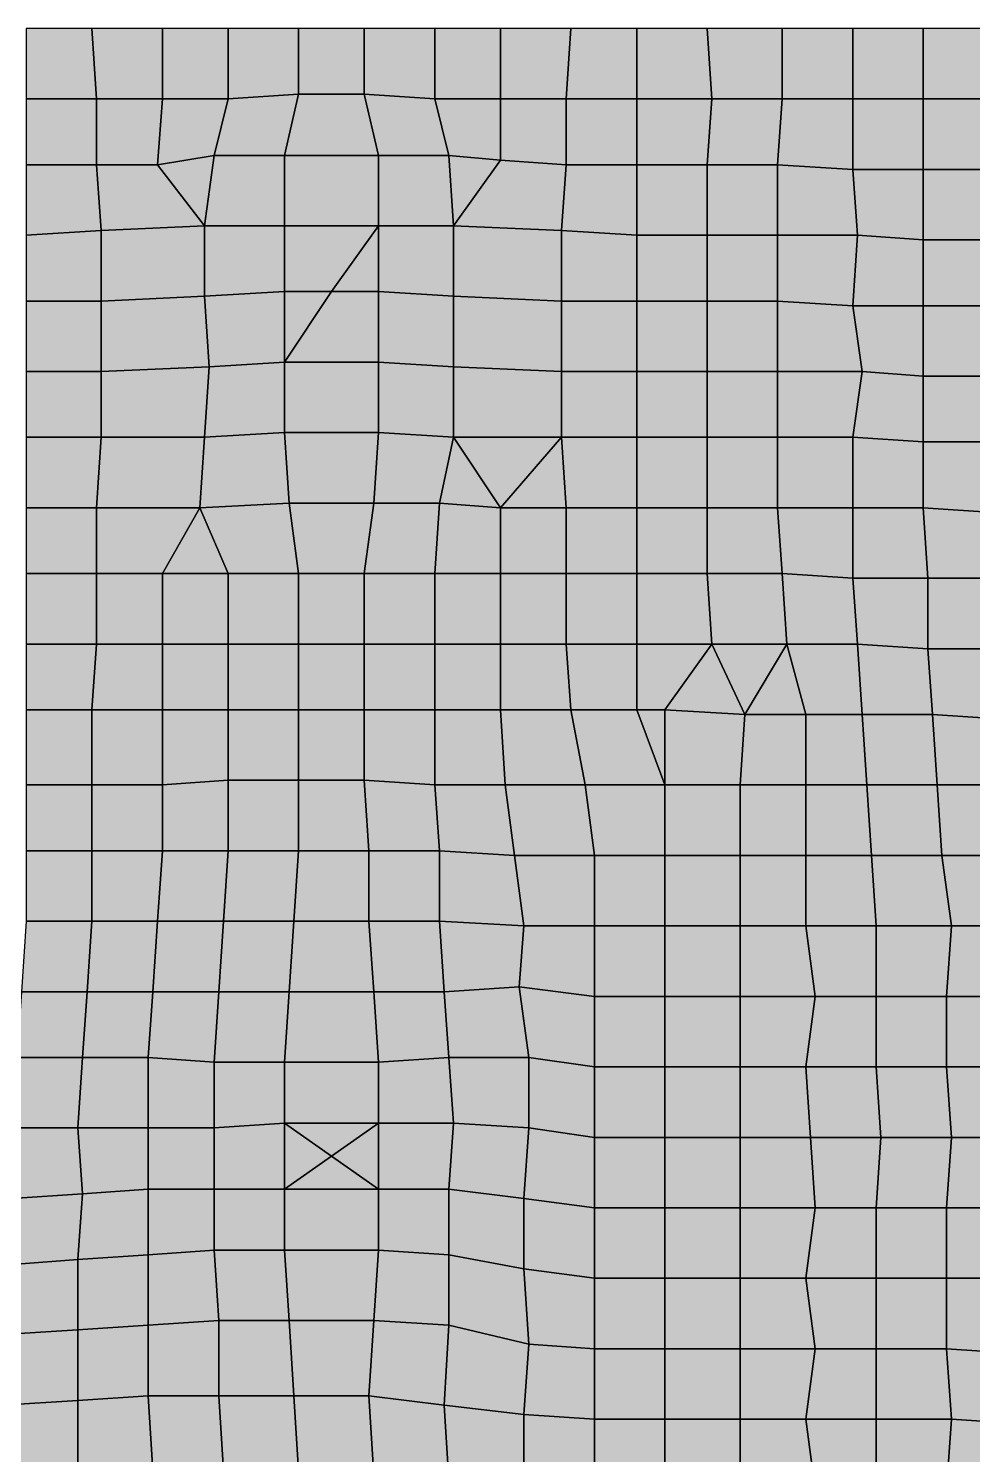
# Model space of a CAD drawing. Header units: metres. Extents: x -7480 to 79269, y -9100 to 45880.
# Drawn here: x 23930 to 27950, y 37970 to 44040 of the extents above; entities that cross this region are included whole.
import ezdxf

# ---------------------------------------------------------------- set-up
doc = ezdxf.new("R2010")
doc.units = ezdxf.units.M
doc.layers.add('COLOR_181', color=181, linetype='Continuous')

msp = doc.modelspace()

# ---------------------------------------------------------------- hatches: boundary and pattern name
at = {"layer": 'COLOR_181'}
for points in [[(23920, 43740), (24220, 43740), (24200, 44040), (23920, 44040)], [(24200, 44040), (24220, 43740), (24500, 43740), (24500, 44040)], [(24500, 43740), (24780, 43740), (24780, 44040), (24500, 44040)], [(24780, 43740), (25080, 43760), (25080, 44040), (24780, 44040)], [(25080, 43760), (25360, 43760), (25360, 44040), (25080, 44040)], [(25360, 43760), (25660, 43740), (25660, 44040), (25360, 44040)], [(25660, 43740), (25940, 43740), (25940, 44040), (25660, 44040)], [(25940, 43740), (26220, 43740), (26240, 44040), (25940, 44040)], [(26220, 43740), (26520, 43740), (26520, 44040), (26240, 44040)], [(26520, 43740), (26840, 43740), (26820, 44040), (26520, 44040)], [(26820, 44040), (26840, 43740), (27140, 43740), (27140, 44040)], [(27140, 43740), (27440, 43740), (27440, 44040), (27140, 44040)], [(27440, 43740), (27740, 43740), (27740, 44040), (27440, 44040)], [(27740, 43740), (28060, 43740), (28060, 44040), (27740, 44040)], [(23920, 43460), (24220, 43460), (24220, 43740), (23920, 43740)], [(24220, 43460), (24480, 43460), (24500, 43740), (24220, 43740)], [(24480, 43460), (24720, 43500), (24780, 43740), (24500, 43740)], [(24720, 43500), (25020, 43500), (25080, 43760), (24780, 43740)], [(25020, 43500), (25420, 43500), (25360, 43760), (25080, 43760)], [(25360, 43760), (25420, 43500), (25720, 43500), (25660, 43740)], [(25660, 43740), (25720, 43500), (25940, 43480), (25940, 43740)], [(25940, 43480), (26220, 43460), (26220, 43740), (25940, 43740)], [(26220, 43460), (26520, 43460), (26520, 43740), (26220, 43740)], [(26520, 43460), (26820, 43460), (26840, 43740), (26520, 43740)], [(26820, 43460), (27120, 43460), (27140, 43740), (26840, 43740)], [(27120, 43460), (27440, 43440), (27440, 43740), (27140, 43740)], [(27440, 43440), (27740, 43440), (27740, 43740), (27440, 43740)], [(27740, 43440), (28060, 43440), (28060, 43740), (27740, 43740)], [(24480, 43460), (24680, 43200), (24720, 43500)], [(24680, 43200), (25020, 43200), (25020, 43500), (24720, 43500)], [(25020, 43200), (25420, 43200), (25420, 43500), (25020, 43500)], [(25420, 43200), (25740, 43200), (25720, 43500), (25420, 43500)], [(25720, 43500), (25740, 43200), (25940, 43480)], [(25740, 43200), (26200, 43180), (26220, 43460), (25940, 43480)], [(23920, 43160), (24240, 43180), (24220, 43460), (23920, 43460)], [(24220, 43460), (24240, 43180), (24680, 43200), (24480, 43460)], [(26200, 43180), (26520, 43160), (26520, 43460), (26220, 43460)], [(26520, 43160), (26820, 43160), (26820, 43460), (26520, 43460)], [(26820, 43160), (27120, 43160), (27120, 43460), (26820, 43460)], [(27120, 43160), (27460, 43160), (27440, 43440), (27120, 43460)], [(27440, 43440), (27460, 43160), (27740, 43140), (27740, 43440)], [(27740, 43140), (28040, 43140), (28060, 43440), (27740, 43440)], [(23920, 42880), (24240, 42880), (24240, 43180), (23920, 43160)], [(24240, 42880), (24680, 42900), (24680, 43200), (24240, 43180)], [(24680, 42900), (25020, 42920), (25020, 43200), (24680, 43200)], [(25020, 42920), (25220, 42920), (25420, 43200), (25020, 43200)], [(25220, 42920), (25420, 42920), (25420, 43200)], [(25420, 42920), (25740, 42900), (25740, 43200), (25420, 43200)], [(25740, 42900), (26200, 42880), (26200, 43180), (25740, 43200)], [(26200, 42880), (26520, 42880), (26520, 43160), (26200, 43180)], [(26520, 42880), (26820, 42880), (26820, 43160), (26520, 43160)], [(26820, 42880), (27120, 42880), (27120, 43160), (26820, 43160)], [(27120, 42880), (27440, 42860), (27460, 43160), (27120, 43160)], [(27440, 42860), (27740, 42860), (27740, 43140), (27460, 43160)], [(27740, 42860), (28060, 42860), (28040, 43140), (27740, 43140)], [(24680, 42900), (24700, 42600), (25020, 42620), (25020, 42920)], [(25020, 42620), (25420, 42620), (25420, 42920), (25220, 42920)], [(25020, 42620), (25220, 42920), (25020, 42920)], [(25420, 42620), (25740, 42600), (25740, 42900), (25420, 42920)], [(23920, 42580), (24240, 42580), (24240, 42880), (23920, 42880)], [(24240, 42580), (24700, 42600), (24680, 42900), (24240, 42880)], [(25740, 42600), (26200, 42580), (26200, 42880), (25740, 42900)], [(26200, 42580), (26520, 42580), (26520, 42880), (26200, 42880)], [(26520, 42580), (26820, 42580), (26820, 42880), (26520, 42880)], [(26820, 42580), (27120, 42580), (27120, 42880), (26820, 42880)], [(27120, 42580), (27480, 42580), (27440, 42860), (27120, 42880)], [(27440, 42860), (27480, 42580), (27740, 42560), (27740, 42860)], [(27740, 42560), (28040, 42560), (28060, 42860), (27740, 42860)], [(24680, 42300), (25020, 42320), (25020, 42620), (24700, 42600)], [(25020, 42320), (25420, 42320), (25420, 42620), (25020, 42620)], [(25420, 42320), (25740, 42300), (25740, 42600), (25420, 42620)], [(23920, 42300), (24240, 42300), (24240, 42580), (23920, 42580)], [(24240, 42300), (24680, 42300), (24700, 42600), (24240, 42580)], [(25740, 42300), (26200, 42300), (26200, 42580), (25740, 42600)], [(26200, 42300), (26520, 42300), (26520, 42580), (26200, 42580)], [(26520, 42300), (26820, 42300), (26820, 42580), (26520, 42580)], [(26820, 42300), (27120, 42300), (27120, 42580), (26820, 42580)], [(27120, 42300), (27440, 42300), (27480, 42580), (27120, 42580)], [(27440, 42300), (27740, 42280), (27740, 42560), (27480, 42580)], [(27740, 42280), (28060, 42280), (28040, 42560), (27740, 42560)], [(24660, 42000), (25040, 42020), (25020, 42320), (24680, 42300)], [(25020, 42320), (25040, 42020), (25400, 42020), (25420, 42320)], [(25400, 42020), (25680, 42020), (25740, 42300), (25420, 42320)], [(23920, 42000), (24220, 42000), (24240, 42300), (23920, 42300)], [(24220, 42000), (24660, 42000), (24680, 42300), (24240, 42300)], [(25680, 42020), (25940, 42000), (25740, 42300)], [(25740, 42300), (25940, 42000), (26200, 42300)], [(25940, 42000), (26220, 42000), (26200, 42300)], [(26200, 42300), (26220, 42000), (26520, 42000), (26520, 42300)], [(26520, 42000), (26820, 42000), (26820, 42300), (26520, 42300)], [(26820, 42000), (27120, 42000), (27120, 42300), (26820, 42300)], [(27120, 42000), (27440, 42000), (27440, 42300), (27120, 42300)], [(27440, 42000), (27740, 42000), (27740, 42280), (27440, 42300)], [(27740, 42000), (28040, 41980), (28060, 42280), (27740, 42280)], [(24660, 42000), (24780, 41720), (25080, 41720), (25040, 42020)], [(25040, 42020), (25080, 41720), (25360, 41720), (25400, 42020)], [(25360, 41720), (25660, 41720), (25680, 42020), (25400, 42020)], [(25660, 41720), (25940, 41720), (25940, 42000), (25680, 42020)], [(23920, 41720), (24220, 41720), (24220, 42000), (23920, 42000)], [(24220, 41720), (24500, 41720), (24660, 42000), (24220, 42000)], [(24500, 41720), (24780, 41720), (24660, 42000)], [(25940, 41720), (26220, 41720), (26220, 42000), (25940, 42000)], [(26220, 41720), (26520, 41720), (26520, 42000), (26220, 42000)], [(26520, 41720), (26820, 41720), (26820, 42000), (26520, 42000)], [(26820, 41720), (27140, 41720), (27120, 42000), (26820, 42000)], [(27120, 42000), (27140, 41720), (27440, 41700), (27440, 42000)], [(27440, 41700), (27760, 41700), (27740, 42000), (27440, 42000)], [(27740, 42000), (27760, 41700), (28060, 41700), (28040, 41980)], [(23920, 41420), (24220, 41420), (24220, 41720), (23920, 41720)], [(24220, 41420), (24500, 41420), (24500, 41720), (24220, 41720)], [(24500, 41420), (24780, 41420), (24780, 41720), (24500, 41720)], [(24780, 41420), (25080, 41420), (25080, 41720), (24780, 41720)], [(25080, 41420), (25360, 41420), (25360, 41720), (25080, 41720)], [(25360, 41420), (25660, 41420), (25660, 41720), (25360, 41720)], [(25660, 41420), (25940, 41420), (25940, 41720), (25660, 41720)], [(25940, 41420), (26220, 41420), (26220, 41720), (25940, 41720)], [(26220, 41420), (26520, 41420), (26520, 41720), (26220, 41720)], [(26520, 41420), (26840, 41420), (26820, 41720), (26520, 41720)], [(26820, 41720), (26840, 41420), (27160, 41420), (27140, 41720)], [(27140, 41720), (27160, 41420), (27460, 41420), (27440, 41700)], [(27440, 41700), (27460, 41420), (27760, 41400), (27760, 41700)], [(27760, 41400), (28060, 41400), (28060, 41700), (27760, 41700)], [(23920, 41140), (24200, 41140), (24220, 41420), (23920, 41420)], [(24200, 41140), (24500, 41140), (24500, 41420), (24220, 41420)], [(24500, 41140), (24780, 41140), (24780, 41420), (24500, 41420)], [(24780, 41140), (25080, 41140), (25080, 41420), (24780, 41420)], [(25080, 41140), (25360, 41140), (25360, 41420), (25080, 41420)], [(25360, 41140), (25660, 41140), (25660, 41420), (25360, 41420)], [(25660, 41140), (25940, 41140), (25940, 41420), (25660, 41420)], [(25940, 41140), (26240, 41140), (26220, 41420), (25940, 41420)], [(26220, 41420), (26240, 41140), (26520, 41140), (26520, 41420)], [(26520, 41140), (26640, 41140), (26840, 41420), (26520, 41420)], [(26640, 41140), (26980, 41120), (26840, 41420)], [(26840, 41420), (26980, 41120), (27160, 41420)], [(26980, 41120), (27240, 41120), (27160, 41420)], [(27160, 41420), (27240, 41120), (27480, 41120), (27460, 41420)], [(27460, 41420), (27480, 41120), (27780, 41120), (27760, 41400)], [(27760, 41400), (27780, 41120), (28080, 41100), (28060, 41400)], [(23920, 40820), (24200, 40820), (24200, 41140), (23920, 41140)], [(24200, 40820), (24500, 40820), (24500, 41140), (24200, 41140)], [(24500, 40820), (24780, 40840), (24780, 41140), (24500, 41140)], [(24780, 40840), (25080, 40840), (25080, 41140), (24780, 41140)], [(25080, 40840), (25360, 40840), (25360, 41140), (25080, 41140)], [(25360, 40840), (25660, 40820), (25660, 41140), (25360, 41140)], [(25660, 40820), (25960, 40820), (25940, 41140), (25660, 41140)], [(25940, 41140), (25960, 40820), (26300, 40820), (26240, 41140)], [(26240, 41140), (26300, 40820), (26640, 40820), (26520, 41140)], [(26520, 41140), (26640, 40820), (26640, 41140)], [(26640, 40820), (26960, 40820), (26980, 41120), (26640, 41140)], [(26960, 40820), (27240, 40820), (27240, 41120), (26980, 41120)], [(27240, 40820), (27500, 40820), (27480, 41120), (27240, 41120)], [(27480, 41120), (27500, 40820), (27800, 40820), (27780, 41120)], [(27780, 41120), (27800, 40820), (28100, 40820), (28080, 41100)], [(23920, 40540), (24200, 40540), (24200, 40820), (23920, 40820)], [(24200, 40540), (24500, 40540), (24500, 40820), (24200, 40820)], [(24500, 40540), (24780, 40540), (24780, 40840), (24500, 40820)], [(24780, 40540), (25080, 40540), (25080, 40840), (24780, 40840)], [(25080, 40540), (25380, 40540), (25360, 40840), (25080, 40840)], [(25360, 40840), (25380, 40540), (25680, 40540), (25660, 40820)], [(25660, 40820), (25680, 40540), (26000, 40520), (25960, 40820)], [(25960, 40820), (26000, 40520), (26340, 40520), (26300, 40820)], [(26300, 40820), (26340, 40520), (26640, 40520), (26640, 40820)], [(26640, 40520), (26960, 40520), (26960, 40820), (26640, 40820)], [(26960, 40520), (27240, 40520), (27240, 40820), (26960, 40820)], [(27240, 40520), (27520, 40520), (27500, 40820), (27240, 40820)], [(27500, 40820), (27520, 40520), (27820, 40520), (27800, 40820)], [(27800, 40820), (27820, 40520), (28120, 40520), (28100, 40820)], [(23920, 40240), (24200, 40240), (24200, 40540), (23920, 40540)], [(24200, 40240), (24480, 40240), (24500, 40540), (24200, 40540)], [(24480, 40240), (24760, 40240), (24780, 40540), (24500, 40540)], [(24760, 40240), (25060, 40240), (25080, 40540), (24780, 40540)], [(25060, 40240), (25380, 40240), (25380, 40540), (25080, 40540)], [(25380, 40240), (25680, 40240), (25680, 40540), (25380, 40540)], [(25680, 40240), (26040, 40220), (26000, 40520), (25680, 40540)], [(26000, 40520), (26040, 40220), (26340, 40220), (26340, 40520)], [(26340, 40220), (26640, 40220), (26640, 40520), (26340, 40520)], [(26640, 40220), (26960, 40220), (26960, 40520), (26640, 40520)], [(26960, 40220), (27240, 40220), (27240, 40520), (26960, 40520)], [(27240, 40220), (27540, 40220), (27520, 40520), (27240, 40520)], [(27520, 40520), (27540, 40220), (27860, 40220), (27820, 40520)], [(27820, 40520), (27860, 40220), (28160, 40220), (28120, 40520)], [(23900, 39940), (24180, 39940), (24200, 40240), (23920, 40240)], [(24180, 39940), (24460, 39940), (24480, 40240), (24200, 40240)], [(24460, 39940), (24740, 39940), (24760, 40240), (24480, 40240)], [(24740, 39940), (25040, 39940), (25060, 40240), (24760, 40240)], [(25040, 39940), (25400, 39940), (25380, 40240), (25060, 40240)], [(25380, 40240), (25400, 39940), (25700, 39940), (25680, 40240)], [(25680, 40240), (25700, 39940), (26020, 39960), (26040, 40220)], [(26020, 39960), (26340, 39920), (26340, 40220), (26040, 40220)], [(26340, 39920), (26640, 39920), (26640, 40220), (26340, 40220)], [(26640, 39920), (26960, 39920), (26960, 40220), (26640, 40220)], [(26960, 39920), (27280, 39920), (27240, 40220), (26960, 40220)], [(27240, 40220), (27280, 39920), (27540, 39920), (27540, 40220)], [(27540, 39920), (27840, 39920), (27860, 40220), (27540, 40220)], [(27840, 39920), (28120, 39920), (28160, 40220), (27860, 40220)], [(25700, 39940), (25720, 39660), (26060, 39660), (26020, 39960)], [(26020, 39960), (26060, 39660), (26340, 39620), (26340, 39920)], [(23880, 39660), (24160, 39660), (24180, 39940), (23900, 39940)], [(24160, 39660), (24440, 39660), (24460, 39940), (24180, 39940)], [(24440, 39660), (24720, 39640), (24740, 39940), (24460, 39940)], [(24720, 39640), (25020, 39640), (25040, 39940), (24740, 39940)], [(25020, 39640), (25420, 39640), (25400, 39940), (25040, 39940)], [(25400, 39940), (25420, 39640), (25720, 39660), (25700, 39940)], [(26340, 39620), (26640, 39620), (26640, 39920), (26340, 39920)], [(26640, 39620), (26960, 39620), (26960, 39920), (26640, 39920)], [(26960, 39620), (27240, 39620), (27280, 39920), (26960, 39920)], [(27240, 39620), (27540, 39620), (27540, 39920), (27280, 39920)], [(27540, 39620), (27840, 39620), (27840, 39920), (27540, 39920)], [(27840, 39620), (28140, 39620), (28120, 39920), (27840, 39920)], [(23880, 39360), (24140, 39360), (24160, 39660), (23880, 39660)], [(24140, 39360), (24440, 39360), (24440, 39660), (24160, 39660)], [(24440, 39360), (24720, 39360), (24720, 39640), (24440, 39660)], [(24720, 39360), (25020, 39380), (25020, 39640), (24720, 39640)], [(25020, 39380), (25420, 39380), (25420, 39640), (25020, 39640)], [(25420, 39380), (25740, 39380), (25720, 39660), (25420, 39640)], [(25720, 39660), (25740, 39380), (26060, 39360), (26060, 39660)], [(26060, 39360), (26340, 39320), (26340, 39620), (26060, 39660)], [(26340, 39320), (26640, 39320), (26640, 39620), (26340, 39620)], [(26640, 39320), (26960, 39320), (26960, 39620), (26640, 39620)], [(26960, 39320), (27260, 39320), (27240, 39620), (26960, 39620)], [(27240, 39620), (27260, 39320), (27560, 39320), (27540, 39620)], [(27540, 39620), (27560, 39320), (27860, 39320), (27840, 39620)], [(27840, 39620), (27860, 39320), (28260, 39320), (28140, 39620)], [(23860, 39060), (24160, 39080), (24140, 39360), (23880, 39360)], [(24140, 39360), (24160, 39080), (24440, 39100), (24440, 39360)], [(24440, 39100), (24720, 39100), (24720, 39360), (24440, 39360)], [(24720, 39100), (25020, 39100), (25020, 39380), (24720, 39360)], [(25020, 39100), (25220, 39240), (25020, 39380)], [(25020, 39380), (25220, 39240), (25420, 39380)], [(25220, 39240), (25420, 39100), (25420, 39380)], [(25420, 39100), (25720, 39100), (25740, 39380), (25420, 39380)], [(25720, 39100), (26040, 39060), (26060, 39360), (25740, 39380)], [(26040, 39060), (26340, 39020), (26340, 39320), (26060, 39360)], [(26340, 39020), (26640, 39020), (26640, 39320), (26340, 39320)], [(26640, 39020), (26960, 39020), (26960, 39320), (26640, 39320)], [(26960, 39020), (27280, 39020), (27260, 39320), (26960, 39320)], [(27260, 39320), (27280, 39020), (27540, 39020), (27560, 39320)], [(27540, 39020), (27840, 39020), (27860, 39320), (27560, 39320)], [(27840, 39020), (28140, 39020), (28260, 39320), (27860, 39320)], [(25020, 39100), (25420, 39100), (25220, 39240)], [(24140, 38800), (24440, 38820), (24440, 39100), (24160, 39080)], [(24440, 38820), (24720, 38840), (24720, 39100), (24440, 39100)], [(24720, 38840), (25020, 38840), (25020, 39100), (24720, 39100)], [(25020, 38840), (25420, 38840), (25420, 39100), (25020, 39100)], [(25420, 38840), (25720, 38820), (25720, 39100), (25420, 39100)], [(25720, 38820), (26040, 38760), (26040, 39060), (25720, 39100)], [(23860, 39060), (23880, 38780), (24140, 38800), (24160, 39080)], [(26040, 38760), (26340, 38720), (26340, 39020), (26040, 39060)], [(26340, 38720), (26640, 38720), (26640, 39020), (26340, 39020)], [(26640, 38720), (26960, 38720), (26960, 39020), (26640, 39020)], [(26960, 38720), (27240, 38720), (27280, 39020), (26960, 39020)], [(27240, 38720), (27540, 38720), (27540, 39020), (27280, 39020)], [(27540, 38720), (27840, 38720), (27840, 39020), (27540, 39020)], [(27840, 38720), (28140, 38720), (28140, 39020), (27840, 39020)], [(23800, 38480), (24140, 38500), (24140, 38800), (23880, 38780)], [(24140, 38500), (24440, 38520), (24440, 38820), (24140, 38800)], [(24440, 38520), (24740, 38540), (24720, 38840), (24440, 38820)], [(24720, 38840), (24740, 38540), (25040, 38540), (25020, 38840)], [(25020, 38840), (25040, 38540), (25400, 38540), (25420, 38840)], [(25400, 38540), (25720, 38520), (25720, 38820), (25420, 38840)], [(25720, 38520), (26060, 38440), (26040, 38760), (25720, 38820)], [(26040, 38760), (26060, 38440), (26340, 38420), (26340, 38720)], [(26340, 38420), (26640, 38420), (26640, 38720), (26340, 38720)], [(26640, 38420), (26960, 38420), (26960, 38720), (26640, 38720)], [(26960, 38420), (27280, 38420), (27240, 38720), (26960, 38720)], [(27240, 38720), (27280, 38420), (27540, 38420), (27540, 38720)], [(27540, 38420), (27840, 38420), (27840, 38720), (27540, 38720)], [(27840, 38420), (28140, 38400), (28140, 38720), (27840, 38720)], [(23800, 38480), (23820, 38180), (24140, 38200), (24140, 38500)], [(24140, 38200), (24440, 38220), (24440, 38520), (24140, 38500)], [(24440, 38220), (24740, 38220), (24740, 38540), (24440, 38520)], [(24740, 38220), (25060, 38220), (25040, 38540), (24740, 38540)], [(25040, 38540), (25060, 38220), (25380, 38220), (25400, 38540)], [(25380, 38220), (25700, 38180), (25720, 38520), (25400, 38540)], [(25700, 38180), (26040, 38140), (26060, 38440), (25720, 38520)], [(26040, 38140), (26340, 38120), (26340, 38420), (26060, 38440)], [(26340, 38120), (26640, 38120), (26640, 38420), (26340, 38420)], [(26640, 38120), (26960, 38120), (26960, 38420), (26640, 38420)], [(26960, 38120), (27240, 38120), (27280, 38420), (26960, 38420)], [(27240, 38120), (27540, 38120), (27540, 38420), (27280, 38420)], [(27540, 38120), (27860, 38120), (27840, 38420), (27540, 38420)], [(27840, 38420), (27860, 38120), (28160, 38100), (28140, 38400)], [(23820, 37860), (24140, 37880), (24140, 38200), (23820, 38180)], [(24140, 37880), (24460, 37900), (24440, 38220), (24140, 38200)], [(24440, 38220), (24460, 37900), (24760, 37900), (24740, 38220)], [(24740, 38220), (24760, 37900), (25080, 37900), (25060, 38220)], [(25060, 38220), (25080, 37900), (25400, 37880), (25380, 38220)], [(25380, 38220), (25400, 37880), (25720, 37860), (25700, 38180)], [(25700, 38180), (25720, 37860), (26040, 37820), (26040, 38140)], [(26040, 37820), (26340, 37820), (26340, 38120), (26040, 38140)], [(26340, 37820), (26640, 37820), (26640, 38120), (26340, 38120)], [(26640, 37820), (26960, 37820), (26960, 38120), (26640, 38120)], [(26960, 37820), (27280, 37820), (27240, 38120), (26960, 38120)], [(27240, 38120), (27280, 37820), (27540, 37820), (27540, 38120)], [(27540, 37820), (27840, 37820), (27860, 38120), (27540, 38120)], [(27840, 37820), (28140, 37800), (28160, 38100), (27860, 38120)]]:
    msp.add_hatch(color=256, dxfattribs=at).paths.add_polyline_path(points)

# ---------------------------------------------------------------- linework, layer by layer
for points in [[(23920, 43740), (24220, 43740), (24200, 44040), (23920, 44040)], [(24200, 44040), (24220, 43740), (24500, 43740), (24500, 44040)], [(24500, 43740), (24780, 43740), (24780, 44040), (24500, 44040)], [(24780, 43740), (25080, 43760), (25080, 44040), (24780, 44040)], [(25080, 43760), (25360, 43760), (25360, 44040), (25080, 44040)], [(25360, 43760), (25660, 43740), (25660, 44040), (25360, 44040)], [(25660, 43740), (25940, 43740), (25940, 44040), (25660, 44040)], [(25940, 43740), (26220, 43740), (26240, 44040), (25940, 44040)], [(26220, 43740), (26520, 43740), (26520, 44040), (26240, 44040)], [(26520, 43740), (26840, 43740), (26820, 44040), (26520, 44040)], [(26820, 44040), (26840, 43740), (27140, 43740), (27140, 44040)], [(27140, 43740), (27440, 43740), (27440, 44040), (27140, 44040)], [(27440, 43740), (27740, 43740), (27740, 44040), (27440, 44040)], [(27740, 43740), (28060, 43740), (28060, 44040), (27740, 44040)], [(23920, 43460), (24220, 43460), (24220, 43740), (23920, 43740)], [(24220, 43460), (24480, 43460), (24500, 43740), (24220, 43740)], [(24480, 43460), (24720, 43500), (24780, 43740), (24500, 43740)], [(24720, 43500), (25020, 43500), (25080, 43760), (24780, 43740)], [(25020, 43500), (25420, 43500), (25360, 43760), (25080, 43760)], [(25360, 43760), (25420, 43500), (25720, 43500), (25660, 43740)], [(25660, 43740), (25720, 43500), (25940, 43480), (25940, 43740)], [(25940, 43480), (26220, 43460), (26220, 43740), (25940, 43740)], [(26220, 43460), (26520, 43460), (26520, 43740), (26220, 43740)], [(26520, 43460), (26820, 43460), (26840, 43740), (26520, 43740)], [(26820, 43460), (27120, 43460), (27140, 43740), (26840, 43740)], [(27120, 43460), (27440, 43440), (27440, 43740), (27140, 43740)], [(27440, 43440), (27740, 43440), (27740, 43740), (27440, 43740)], [(27740, 43440), (28060, 43440), (28060, 43740), (27740, 43740)], [(24480, 43460), (24680, 43200), (24720, 43500)], [(24680, 43200), (25020, 43200), (25020, 43500), (24720, 43500)], [(25020, 43200), (25420, 43200), (25420, 43500), (25020, 43500)], [(25420, 43200), (25740, 43200), (25720, 43500), (25420, 43500)], [(25720, 43500), (25740, 43200), (25940, 43480)], [(25740, 43200), (26200, 43180), (26220, 43460), (25940, 43480)], [(23920, 43160), (24240, 43180), (24220, 43460), (23920, 43460)], [(24220, 43460), (24240, 43180), (24680, 43200), (24480, 43460)], [(26200, 43180), (26520, 43160), (26520, 43460), (26220, 43460)], [(26520, 43160), (26820, 43160), (26820, 43460), (26520, 43460)], [(26820, 43160), (27120, 43160), (27120, 43460), (26820, 43460)], [(27120, 43160), (27460, 43160), (27440, 43440), (27120, 43460)], [(27440, 43440), (27460, 43160), (27740, 43140), (27740, 43440)], [(27740, 43140), (28040, 43140), (28060, 43440), (27740, 43440)], [(23920, 42880), (24240, 42880), (24240, 43180), (23920, 43160)], [(24240, 42880), (24680, 42900), (24680, 43200), (24240, 43180)], [(24680, 42900), (25020, 42920), (25020, 43200), (24680, 43200)], [(25020, 42920), (25220, 42920), (25420, 43200), (25020, 43200)], [(25220, 42920), (25420, 42920), (25420, 43200)], [(25420, 42920), (25740, 42900), (25740, 43200), (25420, 43200)], [(25740, 42900), (26200, 42880), (26200, 43180), (25740, 43200)], [(26200, 42880), (26520, 42880), (26520, 43160), (26200, 43180)], [(26520, 42880), (26820, 42880), (26820, 43160), (26520, 43160)], [(26820, 42880), (27120, 42880), (27120, 43160), (26820, 43160)], [(27120, 42880), (27440, 42860), (27460, 43160), (27120, 43160)], [(27440, 42860), (27740, 42860), (27740, 43140), (27460, 43160)], [(27740, 42860), (28060, 42860), (28040, 43140), (27740, 43140)], [(24680, 42900), (24700, 42600), (25020, 42620), (25020, 42920)], [(25020, 42620), (25420, 42620), (25420, 42920), (25220, 42920)], [(25020, 42620), (25220, 42920), (25020, 42920)], [(25420, 42620), (25740, 42600), (25740, 42900), (25420, 42920)], [(23920, 42580), (24240, 42580), (24240, 42880), (23920, 42880)], [(24240, 42580), (24700, 42600), (24680, 42900), (24240, 42880)], [(25740, 42600), (26200, 42580), (26200, 42880), (25740, 42900)], [(26200, 42580), (26520, 42580), (26520, 42880), (26200, 42880)], [(26520, 42580), (26820, 42580), (26820, 42880), (26520, 42880)], [(26820, 42580), (27120, 42580), (27120, 42880), (26820, 42880)], [(27120, 42580), (27480, 42580), (27440, 42860), (27120, 42880)], [(27440, 42860), (27480, 42580), (27740, 42560), (27740, 42860)], [(27740, 42560), (28040, 42560), (28060, 42860), (27740, 42860)], [(24680, 42300), (25020, 42320), (25020, 42620), (24700, 42600)], [(25020, 42320), (25420, 42320), (25420, 42620), (25020, 42620)], [(25420, 42320), (25740, 42300), (25740, 42600), (25420, 42620)], [(23920, 42300), (24240, 42300), (24240, 42580), (23920, 42580)], [(24240, 42300), (24680, 42300), (24700, 42600), (24240, 42580)], [(25740, 42300), (26200, 42300), (26200, 42580), (25740, 42600)], [(26200, 42300), (26520, 42300), (26520, 42580), (26200, 42580)], [(26520, 42300), (26820, 42300), (26820, 42580), (26520, 42580)], [(26820, 42300), (27120, 42300), (27120, 42580), (26820, 42580)], [(27120, 42300), (27440, 42300), (27480, 42580), (27120, 42580)], [(27440, 42300), (27740, 42280), (27740, 42560), (27480, 42580)], [(27740, 42280), (28060, 42280), (28040, 42560), (27740, 42560)], [(24660, 42000), (25040, 42020), (25020, 42320), (24680, 42300)], [(25020, 42320), (25040, 42020), (25400, 42020), (25420, 42320)], [(25400, 42020), (25680, 42020), (25740, 42300), (25420, 42320)], [(23920, 42000), (24220, 42000), (24240, 42300), (23920, 42300)], [(24220, 42000), (24660, 42000), (24680, 42300), (24240, 42300)], [(25680, 42020), (25940, 42000), (25740, 42300)], [(25740, 42300), (25940, 42000), (26200, 42300)], [(25940, 42000), (26220, 42000), (26200, 42300)], [(26200, 42300), (26220, 42000), (26520, 42000), (26520, 42300)], [(26520, 42000), (26820, 42000), (26820, 42300), (26520, 42300)], [(26820, 42000), (27120, 42000), (27120, 42300), (26820, 42300)], [(27120, 42000), (27440, 42000), (27440, 42300), (27120, 42300)], [(27440, 42000), (27740, 42000), (27740, 42280), (27440, 42300)], [(27740, 42000), (28040, 41980), (28060, 42280), (27740, 42280)], [(24660, 42000), (24780, 41720), (25080, 41720), (25040, 42020)], [(25040, 42020), (25080, 41720), (25360, 41720), (25400, 42020)], [(25360, 41720), (25660, 41720), (25680, 42020), (25400, 42020)], [(25660, 41720), (25940, 41720), (25940, 42000), (25680, 42020)], [(23920, 41720), (24220, 41720), (24220, 42000), (23920, 42000)], [(24220, 41720), (24500, 41720), (24660, 42000), (24220, 42000)], [(24500, 41720), (24780, 41720), (24660, 42000)], [(25940, 41720), (26220, 41720), (26220, 42000), (25940, 42000)], [(26220, 41720), (26520, 41720), (26520, 42000), (26220, 42000)], [(26520, 41720), (26820, 41720), (26820, 42000), (26520, 42000)], [(26820, 41720), (27140, 41720), (27120, 42000), (26820, 42000)], [(27120, 42000), (27140, 41720), (27440, 41700), (27440, 42000)], [(27440, 41700), (27760, 41700), (27740, 42000), (27440, 42000)], [(27740, 42000), (27760, 41700), (28060, 41700), (28040, 41980)], [(23920, 41420), (24220, 41420), (24220, 41720), (23920, 41720)], [(24220, 41420), (24500, 41420), (24500, 41720), (24220, 41720)], [(24500, 41420), (24780, 41420), (24780, 41720), (24500, 41720)], [(24780, 41420), (25080, 41420), (25080, 41720), (24780, 41720)], [(25080, 41420), (25360, 41420), (25360, 41720), (25080, 41720)], [(25360, 41420), (25660, 41420), (25660, 41720), (25360, 41720)], [(25660, 41420), (25940, 41420), (25940, 41720), (25660, 41720)], [(25940, 41420), (26220, 41420), (26220, 41720), (25940, 41720)], [(26220, 41420), (26520, 41420), (26520, 41720), (26220, 41720)], [(26520, 41420), (26840, 41420), (26820, 41720), (26520, 41720)], [(26820, 41720), (26840, 41420), (27160, 41420), (27140, 41720)], [(27140, 41720), (27160, 41420), (27460, 41420), (27440, 41700)], [(27440, 41700), (27460, 41420), (27760, 41400), (27760, 41700)], [(27760, 41400), (28060, 41400), (28060, 41700), (27760, 41700)], [(23920, 41140), (24200, 41140), (24220, 41420), (23920, 41420)], [(24200, 41140), (24500, 41140), (24500, 41420), (24220, 41420)], [(24500, 41140), (24780, 41140), (24780, 41420), (24500, 41420)], [(24780, 41140), (25080, 41140), (25080, 41420), (24780, 41420)], [(25080, 41140), (25360, 41140), (25360, 41420), (25080, 41420)], [(25360, 41140), (25660, 41140), (25660, 41420), (25360, 41420)], [(25660, 41140), (25940, 41140), (25940, 41420), (25660, 41420)], [(25940, 41140), (26240, 41140), (26220, 41420), (25940, 41420)], [(26220, 41420), (26240, 41140), (26520, 41140), (26520, 41420)], [(26520, 41140), (26640, 41140), (26840, 41420), (26520, 41420)], [(26640, 41140), (26980, 41120), (26840, 41420)], [(26840, 41420), (26980, 41120), (27160, 41420)], [(26980, 41120), (27240, 41120), (27160, 41420)], [(27160, 41420), (27240, 41120), (27480, 41120), (27460, 41420)], [(27460, 41420), (27480, 41120), (27780, 41120), (27760, 41400)], [(27760, 41400), (27780, 41120), (28080, 41100), (28060, 41400)], [(23920, 40820), (24200, 40820), (24200, 41140), (23920, 41140)], [(24200, 40820), (24500, 40820), (24500, 41140), (24200, 41140)], [(24500, 40820), (24780, 40840), (24780, 41140), (24500, 41140)], [(24780, 40840), (25080, 40840), (25080, 41140), (24780, 41140)], [(25080, 40840), (25360, 40840), (25360, 41140), (25080, 41140)], [(25360, 40840), (25660, 40820), (25660, 41140), (25360, 41140)], [(25660, 40820), (25960, 40820), (25940, 41140), (25660, 41140)], [(25940, 41140), (25960, 40820), (26300, 40820), (26240, 41140)], [(26240, 41140), (26300, 40820), (26640, 40820), (26520, 41140)], [(26520, 41140), (26640, 40820), (26640, 41140)], [(26640, 40820), (26960, 40820), (26980, 41120), (26640, 41140)], [(26960, 40820), (27240, 40820), (27240, 41120), (26980, 41120)], [(27240, 40820), (27500, 40820), (27480, 41120), (27240, 41120)], [(27480, 41120), (27500, 40820), (27800, 40820), (27780, 41120)], [(27780, 41120), (27800, 40820), (28100, 40820), (28080, 41100)], [(23920, 40540), (24200, 40540), (24200, 40820), (23920, 40820)], [(24200, 40540), (24500, 40540), (24500, 40820), (24200, 40820)], [(24500, 40540), (24780, 40540), (24780, 40840), (24500, 40820)], [(24780, 40540), (25080, 40540), (25080, 40840), (24780, 40840)], [(25080, 40540), (25380, 40540), (25360, 40840), (25080, 40840)], [(25360, 40840), (25380, 40540), (25680, 40540), (25660, 40820)], [(25660, 40820), (25680, 40540), (26000, 40520), (25960, 40820)], [(25960, 40820), (26000, 40520), (26340, 40520), (26300, 40820)], [(26300, 40820), (26340, 40520), (26640, 40520), (26640, 40820)], [(26640, 40520), (26960, 40520), (26960, 40820), (26640, 40820)], [(26960, 40520), (27240, 40520), (27240, 40820), (26960, 40820)], [(27240, 40520), (27520, 40520), (27500, 40820), (27240, 40820)], [(27500, 40820), (27520, 40520), (27820, 40520), (27800, 40820)], [(27800, 40820), (27820, 40520), (28120, 40520), (28100, 40820)], [(23920, 40240), (24200, 40240), (24200, 40540), (23920, 40540)], [(24200, 40240), (24480, 40240), (24500, 40540), (24200, 40540)], [(24480, 40240), (24760, 40240), (24780, 40540), (24500, 40540)], [(24760, 40240), (25060, 40240), (25080, 40540), (24780, 40540)], [(25060, 40240), (25380, 40240), (25380, 40540), (25080, 40540)], [(25380, 40240), (25680, 40240), (25680, 40540), (25380, 40540)], [(25680, 40240), (26040, 40220), (26000, 40520), (25680, 40540)], [(26000, 40520), (26040, 40220), (26340, 40220), (26340, 40520)], [(26340, 40220), (26640, 40220), (26640, 40520), (26340, 40520)], [(26640, 40220), (26960, 40220), (26960, 40520), (26640, 40520)], [(26960, 40220), (27240, 40220), (27240, 40520), (26960, 40520)], [(27240, 40220), (27540, 40220), (27520, 40520), (27240, 40520)], [(27520, 40520), (27540, 40220), (27860, 40220), (27820, 40520)], [(27820, 40520), (27860, 40220), (28160, 40220), (28120, 40520)], [(23900, 39940), (24180, 39940), (24200, 40240), (23920, 40240)], [(24180, 39940), (24460, 39940), (24480, 40240), (24200, 40240)], [(24460, 39940), (24740, 39940), (24760, 40240), (24480, 40240)], [(24740, 39940), (25040, 39940), (25060, 40240), (24760, 40240)], [(25040, 39940), (25400, 39940), (25380, 40240), (25060, 40240)], [(25380, 40240), (25400, 39940), (25700, 39940), (25680, 40240)], [(25680, 40240), (25700, 39940), (26020, 39960), (26040, 40220)], [(26020, 39960), (26340, 39920), (26340, 40220), (26040, 40220)], [(26340, 39920), (26640, 39920), (26640, 40220), (26340, 40220)], [(26640, 39920), (26960, 39920), (26960, 40220), (26640, 40220)], [(26960, 39920), (27280, 39920), (27240, 40220), (26960, 40220)], [(27240, 40220), (27280, 39920), (27540, 39920), (27540, 40220)], [(27540, 39920), (27840, 39920), (27860, 40220), (27540, 40220)], [(27840, 39920), (28120, 39920), (28160, 40220), (27860, 40220)], [(25700, 39940), (25720, 39660), (26060, 39660), (26020, 39960)], [(26020, 39960), (26060, 39660), (26340, 39620), (26340, 39920)], [(23880, 39660), (24160, 39660), (24180, 39940), (23900, 39940)], [(24160, 39660), (24440, 39660), (24460, 39940), (24180, 39940)], [(24440, 39660), (24720, 39640), (24740, 39940), (24460, 39940)], [(24720, 39640), (25020, 39640), (25040, 39940), (24740, 39940)], [(25020, 39640), (25420, 39640), (25400, 39940), (25040, 39940)], [(25400, 39940), (25420, 39640), (25720, 39660), (25700, 39940)], [(26340, 39620), (26640, 39620), (26640, 39920), (26340, 39920)], [(26640, 39620), (26960, 39620), (26960, 39920), (26640, 39920)], [(26960, 39620), (27240, 39620), (27280, 39920), (26960, 39920)], [(27240, 39620), (27540, 39620), (27540, 39920), (27280, 39920)], [(27540, 39620), (27840, 39620), (27840, 39920), (27540, 39920)], [(27840, 39620), (28140, 39620), (28120, 39920), (27840, 39920)], [(23880, 39360), (24140, 39360), (24160, 39660), (23880, 39660)], [(24140, 39360), (24440, 39360), (24440, 39660), (24160, 39660)], [(24440, 39360), (24720, 39360), (24720, 39640), (24440, 39660)], [(24720, 39360), (25020, 39380), (25020, 39640), (24720, 39640)], [(25020, 39380), (25420, 39380), (25420, 39640), (25020, 39640)], [(25420, 39380), (25740, 39380), (25720, 39660), (25420, 39640)], [(25720, 39660), (25740, 39380), (26060, 39360), (26060, 39660)], [(26060, 39360), (26340, 39320), (26340, 39620), (26060, 39660)], [(26340, 39320), (26640, 39320), (26640, 39620), (26340, 39620)], [(26640, 39320), (26960, 39320), (26960, 39620), (26640, 39620)], [(26960, 39320), (27260, 39320), (27240, 39620), (26960, 39620)], [(27240, 39620), (27260, 39320), (27560, 39320), (27540, 39620)], [(27540, 39620), (27560, 39320), (27860, 39320), (27840, 39620)], [(27840, 39620), (27860, 39320), (28260, 39320), (28140, 39620)], [(23860, 39060), (24160, 39080), (24140, 39360), (23880, 39360)], [(24140, 39360), (24160, 39080), (24440, 39100), (24440, 39360)], [(24440, 39100), (24720, 39100), (24720, 39360), (24440, 39360)], [(24720, 39100), (25020, 39100), (25020, 39380), (24720, 39360)], [(25020, 39100), (25220, 39240), (25020, 39380)], [(25020, 39380), (25220, 39240), (25420, 39380)], [(25220, 39240), (25420, 39100), (25420, 39380)], [(25420, 39100), (25720, 39100), (25740, 39380), (25420, 39380)], [(25720, 39100), (26040, 39060), (26060, 39360), (25740, 39380)], [(26040, 39060), (26340, 39020), (26340, 39320), (26060, 39360)], [(26340, 39020), (26640, 39020), (26640, 39320), (26340, 39320)], [(26640, 39020), (26960, 39020), (26960, 39320), (26640, 39320)], [(26960, 39020), (27280, 39020), (27260, 39320), (26960, 39320)], [(27260, 39320), (27280, 39020), (27540, 39020), (27560, 39320)], [(27540, 39020), (27840, 39020), (27860, 39320), (27560, 39320)], [(27840, 39020), (28140, 39020), (28260, 39320), (27860, 39320)], [(25020, 39100), (25420, 39100), (25220, 39240)], [(24140, 38800), (24440, 38820), (24440, 39100), (24160, 39080)], [(24440, 38820), (24720, 38840), (24720, 39100), (24440, 39100)], [(24720, 38840), (25020, 38840), (25020, 39100), (24720, 39100)], [(25020, 38840), (25420, 38840), (25420, 39100), (25020, 39100)], [(25420, 38840), (25720, 38820), (25720, 39100), (25420, 39100)], [(25720, 38820), (26040, 38760), (26040, 39060), (25720, 39100)], [(23860, 39060), (23880, 38780), (24140, 38800), (24160, 39080)], [(26040, 38760), (26340, 38720), (26340, 39020), (26040, 39060)], [(26340, 38720), (26640, 38720), (26640, 39020), (26340, 39020)], [(26640, 38720), (26960, 38720), (26960, 39020), (26640, 39020)], [(26960, 38720), (27240, 38720), (27280, 39020), (26960, 39020)], [(27240, 38720), (27540, 38720), (27540, 39020), (27280, 39020)], [(27540, 38720), (27840, 38720), (27840, 39020), (27540, 39020)], [(27840, 38720), (28140, 38720), (28140, 39020), (27840, 39020)], [(23800, 38480), (24140, 38500), (24140, 38800), (23880, 38780)], [(24140, 38500), (24440, 38520), (24440, 38820), (24140, 38800)], [(24440, 38520), (24740, 38540), (24720, 38840), (24440, 38820)], [(24720, 38840), (24740, 38540), (25040, 38540), (25020, 38840)], [(25020, 38840), (25040, 38540), (25400, 38540), (25420, 38840)], [(25400, 38540), (25720, 38520), (25720, 38820), (25420, 38840)], [(25720, 38520), (26060, 38440), (26040, 38760), (25720, 38820)], [(26040, 38760), (26060, 38440), (26340, 38420), (26340, 38720)], [(26340, 38420), (26640, 38420), (26640, 38720), (26340, 38720)], [(26640, 38420), (26960, 38420), (26960, 38720), (26640, 38720)], [(26960, 38420), (27280, 38420), (27240, 38720), (26960, 38720)], [(27240, 38720), (27280, 38420), (27540, 38420), (27540, 38720)], [(27540, 38420), (27840, 38420), (27840, 38720), (27540, 38720)], [(27840, 38420), (28140, 38400), (28140, 38720), (27840, 38720)], [(23800, 38480), (23820, 38180), (24140, 38200), (24140, 38500)], [(24140, 38200), (24440, 38220), (24440, 38520), (24140, 38500)], [(24440, 38220), (24740, 38220), (24740, 38540), (24440, 38520)], [(24740, 38220), (25060, 38220), (25040, 38540), (24740, 38540)], [(25040, 38540), (25060, 38220), (25380, 38220), (25400, 38540)], [(25380, 38220), (25700, 38180), (25720, 38520), (25400, 38540)], [(25700, 38180), (26040, 38140), (26060, 38440), (25720, 38520)], [(26040, 38140), (26340, 38120), (26340, 38420), (26060, 38440)], [(26340, 38120), (26640, 38120), (26640, 38420), (26340, 38420)], [(26640, 38120), (26960, 38120), (26960, 38420), (26640, 38420)], [(26960, 38120), (27240, 38120), (27280, 38420), (26960, 38420)], [(27240, 38120), (27540, 38120), (27540, 38420), (27280, 38420)], [(27540, 38120), (27860, 38120), (27840, 38420), (27540, 38420)], [(27840, 38420), (27860, 38120), (28160, 38100), (28140, 38400)], [(23820, 37860), (24140, 37880), (24140, 38200), (23820, 38180)], [(24140, 37880), (24460, 37900), (24440, 38220), (24140, 38200)], [(24440, 38220), (24460, 37900), (24760, 37900), (24740, 38220)], [(24740, 38220), (24760, 37900), (25080, 37900), (25060, 38220)], [(25060, 38220), (25080, 37900), (25400, 37880), (25380, 38220)], [(25380, 38220), (25400, 37880), (25720, 37860), (25700, 38180)], [(25700, 38180), (25720, 37860), (26040, 37820), (26040, 38140)], [(26040, 37820), (26340, 37820), (26340, 38120), (26040, 38140)], [(26340, 37820), (26640, 37820), (26640, 38120), (26340, 38120)], [(26640, 37820), (26960, 37820), (26960, 38120), (26640, 38120)], [(26960, 37820), (27280, 37820), (27240, 38120), (26960, 38120)], [(27240, 38120), (27280, 37820), (27540, 37820), (27540, 38120)], [(27540, 37820), (27840, 37820), (27860, 38120), (27540, 38120)], [(27840, 37820), (28140, 37800), (28160, 38100), (27860, 38120)]]:
    msp.add_lwpolyline(points, close=True, dxfattribs=at)

doc.saveas('drawing.dxf')
